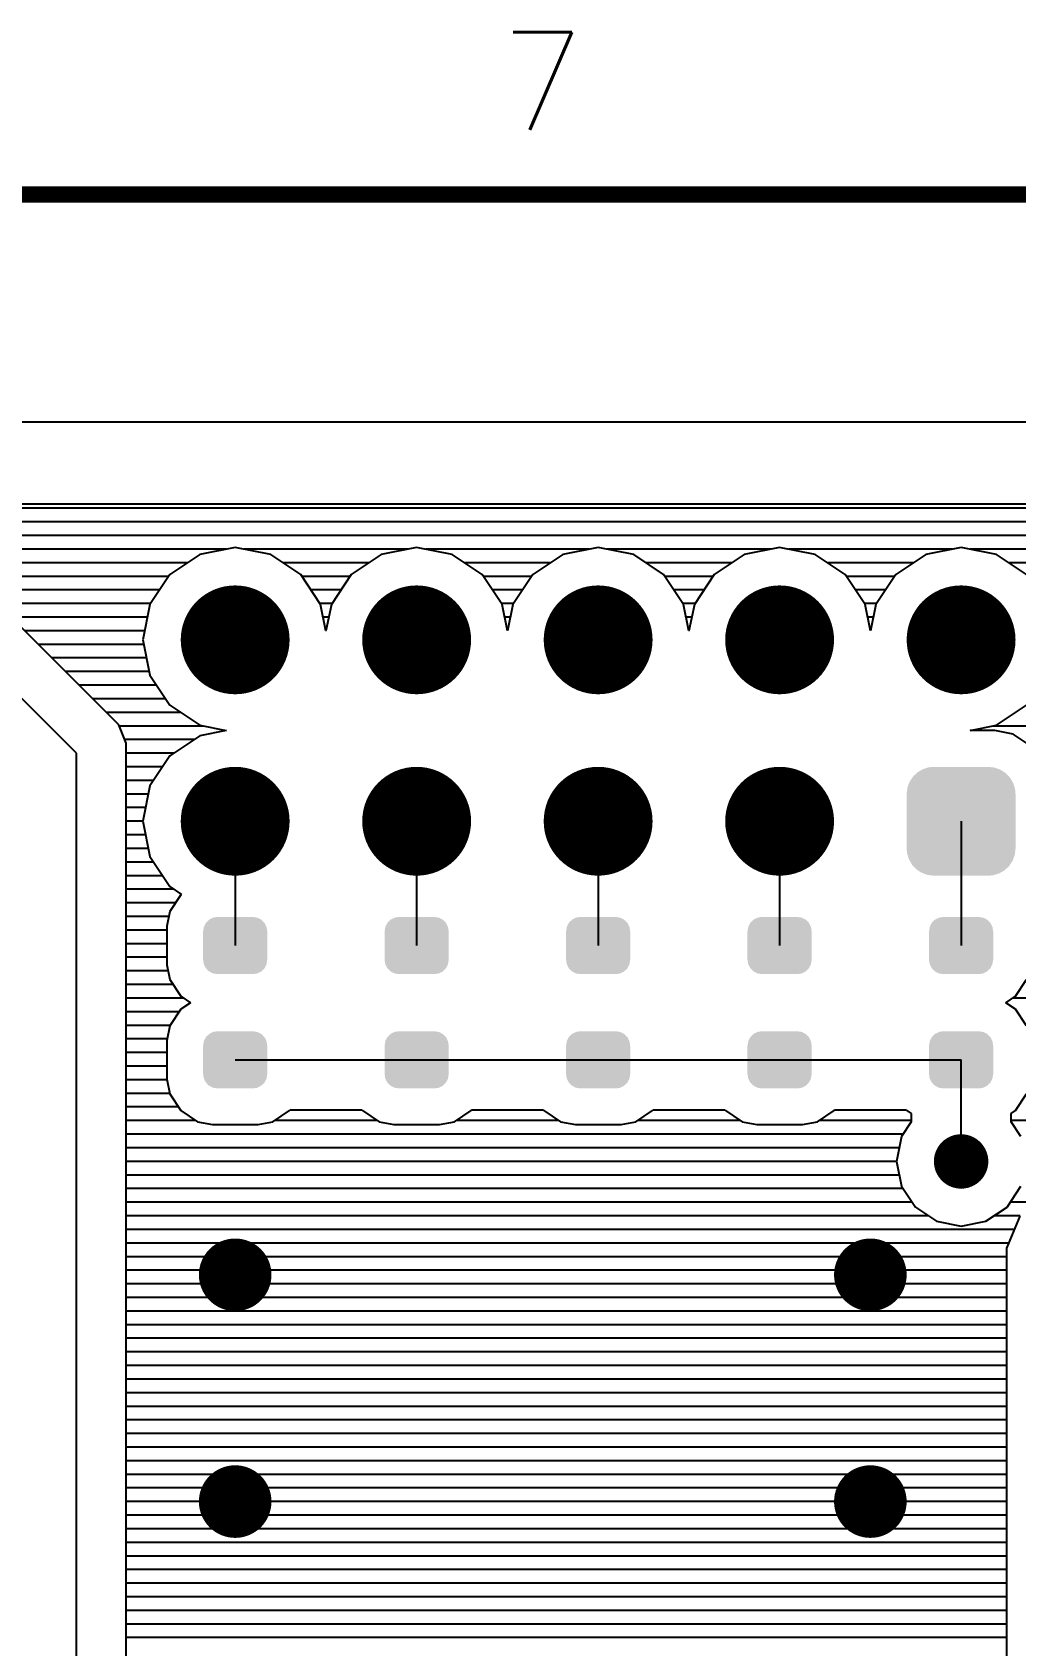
# Model space of a CAD drawing. Extents: x 295 to 953, y 10 to 290.
# Drawn here: x 793.14 to 823.42, y 240.3 to 290 of the extents above; entities that cross this region are included whole.
import ezdxf
from ezdxf.enums import TextEntityAlignment as Align

# ---------------------------------------------------------------- set-up
doc = ezdxf.new("R2010")
doc.units = 0
doc.header["$LTSCALE"] = 5
doc.header["$MEASUREMENT"] = 0
doc.layers.get('0').update_dxf_attribs({"linetype": 'CONTINUOUS', "lineweight": 25})
for name, color, linetype in [('DV-DPO-A6_BOT', 7, 'CONTINUOUS'), ('문자', 4, 'CONTINUOUS'), ('테두리', 3, 'CONTINUOUS')]:
    doc.layers.add(name, color=color, linetype=linetype)
doc.styles.get("Standard").update_dxf_attribs({"font": 'simplex.shx'})

# ---------------------------------------------------------------- blocks, each defined once
blk = doc.blocks.new('C')
at = {"layer": '테두리', "const_width": 0.5}
blk.add_lwpolyline([(15, 285), (15, 15), (405, 15), (405, 285), (15, 285)], dxfattribs=at)
at = {"layer": '문자'}
blk.add_text('7', height=3, dxfattribs=at).set_placement((331.875, 288.5), align=Align.MIDDLE)

msp = doc.modelspace()

# ---------------------------------------------------------------- linework, layer by layer
for points, const_width in [([(800.229, 271.286, -1), (798.553, 271.286, -1)], 1.676), ([(805.817, 271.286, -1), (804.141, 271.286, -1)], 1.676), ([(811.405, 271.286, -1), (809.729, 271.286, -1)], 1.676), ([(816.993, 271.286, -1), (815.317, 271.286, -1)], 1.676), ([(822.581, 271.286, -1), (820.905, 271.286, -1)], 1.676), ([(800.229, 265.698, -1), (798.553, 265.698, -1)], 1.676), ([(805.817, 265.698, -1), (804.141, 265.698, -1)], 1.676), ([(811.405, 265.698, -1), (809.729, 265.698, -1)], 1.676), ([(816.993, 265.698, -1), (815.317, 265.698, -1)], 1.676), ([(822.162, 255.22, -1), (821.324, 255.22, -1)], 0.838), ([(799.95, 251.728, -1), (798.832, 251.728, -1)], 1.118), ([(819.508, 251.728, -1), (818.39, 251.728, -1)], 1.118), ([(799.95, 244.743, -1), (798.832, 244.743, -1)], 1.118), ([(819.508, 244.743, -1), (818.39, 244.743, -1)], 1.118)]:
    msp.add_lwpolyline(points, format="xyb", close=True, dxfattribs=dict(const_width=const_width))
for points in [[(822.704, 267.36), (822.581, 267.374), (820.751, 267.36), (820.905, 267.374)], [(823.393, 266.728), (823.348, 266.874), (820.089, 266.728), (820.142, 266.874)], [(823.348, 266.874), (823.327, 266.91), (820.142, 266.874), (820.154, 266.91)], [(823.327, 266.91), (823.25, 267.041), (820.154, 266.91), (820.24, 267.041)], [(823.25, 267.041), (823.221, 267.071), (820.24, 267.041), (820.26, 267.071)], [(823.221, 267.071), (823.117, 267.181), (820.26, 267.071), (820.374, 267.181)], [(823.117, 267.181), (823.079, 267.205), (820.374, 267.181), (820.4, 267.205)], [(823.079, 267.205), (822.955, 267.286), (820.4, 267.205), (820.538, 267.286)], [(822.955, 267.286), (822.909, 267.303), (820.538, 267.286), (820.566, 267.303)], [(822.909, 267.303), (822.773, 267.352), (820.566, 267.303), (820.725, 267.352)], [(822.773, 267.352), (822.704, 267.36), (820.725, 267.352), (820.751, 267.36)], [(823.419, 266.536), (823.405, 266.689), (820.066, 266.536), (820.084, 266.689)], [(823.419, 264.859), (823.419, 266.536), (820.066, 264.859), (820.066, 266.536)], [(823.405, 266.689), (823.393, 266.728), (820.084, 266.689), (820.089, 266.728)], [(823.401, 264.706), (823.419, 264.859), (820.081, 264.706), (820.066, 264.859)], [(823.397, 264.667), (823.401, 264.706), (820.093, 264.667), (820.081, 264.706)], [(823.344, 264.521), (823.397, 264.667), (820.138, 264.521), (820.093, 264.667)], [(823.331, 264.486), (823.344, 264.521), (820.159, 264.486), (820.138, 264.521)], [(823.246, 264.354), (823.331, 264.486), (820.236, 264.354), (820.159, 264.486)], [(823.226, 264.324), (823.246, 264.354), (820.265, 264.324), (820.236, 264.354)], [(823.111, 264.215), (823.226, 264.324), (820.369, 264.215), (820.265, 264.324)], [(823.086, 264.19), (823.111, 264.215), (820.406, 264.19), (820.369, 264.215)], [(822.948, 264.109), (823.086, 264.19), (820.531, 264.109), (820.406, 264.19)], [(822.919, 264.093), (822.948, 264.109), (820.577, 264.093), (820.531, 264.109)], [(822.761, 264.043), (822.919, 264.093), (820.713, 264.043), (820.577, 264.093)], [(822.735, 264.035), (822.761, 264.043), (820.782, 264.035), (820.713, 264.043)], [(822.581, 264.021), (822.735, 264.035), (820.905, 264.021), (820.782, 264.035)], [(800.377, 262.311), (800.359, 262.435), (798.405, 262.311), (798.425, 262.435)], [(800.359, 262.435), (800.353, 262.449), (798.425, 262.435), (798.427, 262.449)], [(800.353, 262.449), (800.299, 262.561), (798.427, 262.449), (798.485, 262.561)], [(800.299, 262.561), (800.288, 262.573), (798.485, 262.561), (798.491, 262.573)], [(800.288, 262.573), (800.202, 262.662), (798.491, 262.573), (798.582, 262.662)], [(800.202, 262.662), (800.186, 262.67), (798.582, 262.662), (798.591, 262.67)], [(800.186, 262.67), (800.079, 262.727), (798.591, 262.67), (798.708, 262.727)], [(800.079, 262.727), (800.052, 262.731), (798.708, 262.727), (798.717, 262.731)], [(800.052, 262.731), (799.941, 262.75), (798.717, 262.731), (798.84, 262.75)], [(805.965, 262.311), (805.947, 262.435), (803.993, 262.311), (804.013, 262.435)], [(805.947, 262.435), (805.941, 262.449), (804.013, 262.435), (804.015, 262.449)], [(805.941, 262.449), (805.887, 262.561), (804.015, 262.449), (804.073, 262.561)], [(805.887, 262.561), (805.876, 262.573), (804.073, 262.561), (804.079, 262.573)], [(805.876, 262.573), (805.79, 262.662), (804.079, 262.573), (804.17, 262.662)], [(805.79, 262.662), (805.774, 262.67), (804.17, 262.662), (804.179, 262.67)], [(805.774, 262.67), (805.667, 262.727), (804.179, 262.67), (804.296, 262.727)], [(805.667, 262.727), (805.64, 262.731), (804.296, 262.727), (804.305, 262.731)], [(805.64, 262.731), (805.529, 262.75), (804.305, 262.731), (804.428, 262.75)], [(811.553, 262.311), (811.535, 262.435), (809.581, 262.311), (809.601, 262.435)], [(811.535, 262.435), (811.529, 262.449), (809.601, 262.435), (809.603, 262.449)], [(811.529, 262.449), (811.475, 262.561), (809.603, 262.449), (809.661, 262.561)], [(811.475, 262.561), (811.464, 262.573), (809.661, 262.561), (809.667, 262.573)], [(811.464, 262.573), (811.378, 262.662), (809.667, 262.573), (809.758, 262.662)], [(811.378, 262.662), (811.362, 262.67), (809.758, 262.662), (809.767, 262.67)], [(811.362, 262.67), (811.255, 262.727), (809.767, 262.67), (809.884, 262.727)], [(811.255, 262.727), (811.228, 262.731), (809.884, 262.727), (809.893, 262.731)], [(811.228, 262.731), (811.117, 262.75), (809.893, 262.731), (810.016, 262.75)], [(817.141, 262.311), (817.123, 262.435), (815.169, 262.311), (815.189, 262.435)], [(817.123, 262.435), (817.117, 262.449), (815.189, 262.435), (815.191, 262.449)], [(817.117, 262.449), (817.063, 262.561), (815.191, 262.449), (815.249, 262.561)], [(817.063, 262.561), (817.052, 262.573), (815.249, 262.561), (815.255, 262.573)], [(817.052, 262.573), (816.966, 262.662), (815.255, 262.573), (815.346, 262.662)], [(816.966, 262.662), (816.95, 262.67), (815.346, 262.662), (815.355, 262.67)], [(816.95, 262.67), (816.843, 262.727), (815.355, 262.67), (815.472, 262.727)], [(816.843, 262.727), (816.816, 262.731), (815.472, 262.727), (815.481, 262.731)], [(816.816, 262.731), (816.705, 262.75), (815.481, 262.731), (815.604, 262.75)], [(822.729, 262.311), (822.711, 262.435), (820.757, 262.311), (820.777, 262.435)], [(822.711, 262.435), (822.705, 262.449), (820.777, 262.435), (820.779, 262.449)], [(822.705, 262.449), (822.651, 262.561), (820.779, 262.449), (820.837, 262.561)], [(822.651, 262.561), (822.64, 262.573), (820.837, 262.561), (820.843, 262.573)], [(822.64, 262.573), (822.554, 262.662), (820.843, 262.573), (820.934, 262.662)], [(822.554, 262.662), (822.538, 262.67), (820.934, 262.662), (820.943, 262.67)], [(822.538, 262.67), (822.431, 262.727), (820.943, 262.67), (821.06, 262.727)], [(822.431, 262.727), (822.404, 262.731), (821.06, 262.727), (821.069, 262.731)], [(822.404, 262.731), (822.293, 262.75), (821.069, 262.731), (821.192, 262.75)], [(800.38, 261.428), (800.38, 262.311), (798.402, 261.428), (798.402, 262.311)], [(805.968, 261.428), (805.968, 262.311), (803.99, 261.428), (803.99, 262.311)], [(811.556, 261.428), (811.556, 262.311), (809.578, 261.428), (809.578, 262.311)], [(817.144, 261.428), (817.144, 262.311), (815.166, 261.428), (815.166, 262.311)], [(822.732, 261.428), (822.732, 262.311), (820.754, 261.428), (820.754, 262.311)], [(800.357, 261.305), (800.377, 261.428), (798.422, 261.305), (798.405, 261.428)], [(805.945, 261.305), (805.965, 261.428), (804.01, 261.305), (803.993, 261.428)], [(811.533, 261.305), (811.553, 261.428), (809.598, 261.305), (809.581, 261.428)], [(817.121, 261.305), (817.141, 261.428), (815.186, 261.305), (815.169, 261.428)], [(822.709, 261.305), (822.729, 261.428), (820.774, 261.305), (820.757, 261.428)], [(800.355, 261.291), (800.357, 261.305), (798.429, 261.291), (798.422, 261.305)], [(800.297, 261.179), (800.355, 261.291), (798.483, 261.179), (798.429, 261.291)], [(800.291, 261.167), (800.297, 261.179), (798.494, 261.167), (798.483, 261.179)], [(800.199, 261.078), (800.291, 261.167), (798.579, 261.078), (798.494, 261.167)], [(800.191, 261.069), (800.199, 261.078), (798.596, 261.069), (798.579, 261.078)], [(800.074, 261.013), (800.191, 261.069), (798.703, 261.013), (798.596, 261.069)], [(800.065, 261.008), (800.074, 261.013), (798.729, 261.008), (798.703, 261.013)], [(799.941, 260.99), (800.065, 261.008), (798.84, 260.99), (798.729, 261.008)], [(805.943, 261.291), (805.945, 261.305), (804.017, 261.291), (804.01, 261.305)], [(805.885, 261.179), (805.943, 261.291), (804.071, 261.179), (804.017, 261.291)], [(805.879, 261.167), (805.885, 261.179), (804.082, 261.167), (804.071, 261.179)], [(805.787, 261.078), (805.879, 261.167), (804.167, 261.078), (804.082, 261.167)], [(805.779, 261.069), (805.787, 261.078), (804.184, 261.069), (804.167, 261.078)], [(805.662, 261.013), (805.779, 261.069), (804.291, 261.013), (804.184, 261.069)], [(805.653, 261.008), (805.662, 261.013), (804.317, 261.008), (804.291, 261.013)], [(805.529, 260.99), (805.653, 261.008), (804.428, 260.99), (804.317, 261.008)], [(811.531, 261.291), (811.533, 261.305), (809.605, 261.291), (809.598, 261.305)], [(811.473, 261.179), (811.531, 261.291), (809.659, 261.179), (809.605, 261.291)], [(811.467, 261.167), (811.473, 261.179), (809.67, 261.167), (809.659, 261.179)], [(811.375, 261.078), (811.467, 261.167), (809.755, 261.078), (809.67, 261.167)], [(811.367, 261.069), (811.375, 261.078), (809.772, 261.069), (809.755, 261.078)], [(811.25, 261.013), (811.367, 261.069), (809.879, 261.013), (809.772, 261.069)], [(811.241, 261.008), (811.25, 261.013), (809.905, 261.008), (809.879, 261.013)], [(811.117, 260.99), (811.241, 261.008), (810.016, 260.99), (809.905, 261.008)], [(817.119, 261.291), (817.121, 261.305), (815.193, 261.291), (815.186, 261.305)], [(817.061, 261.179), (817.119, 261.291), (815.247, 261.179), (815.193, 261.291)], [(817.055, 261.167), (817.061, 261.179), (815.258, 261.167), (815.247, 261.179)], [(816.963, 261.078), (817.055, 261.167), (815.343, 261.078), (815.258, 261.167)], [(816.955, 261.069), (816.963, 261.078), (815.36, 261.069), (815.343, 261.078)], [(816.838, 261.013), (816.955, 261.069), (815.467, 261.013), (815.36, 261.069)], [(816.829, 261.008), (816.838, 261.013), (815.493, 261.008), (815.467, 261.013)], [(816.705, 260.99), (816.829, 261.008), (815.604, 260.99), (815.493, 261.008)], [(822.707, 261.291), (822.709, 261.305), (820.781, 261.291), (820.774, 261.305)], [(822.649, 261.179), (822.707, 261.291), (820.835, 261.179), (820.781, 261.291)], [(822.643, 261.167), (822.649, 261.179), (820.846, 261.167), (820.835, 261.179)], [(822.551, 261.078), (822.643, 261.167), (820.931, 261.078), (820.846, 261.167)], [(822.543, 261.069), (822.551, 261.078), (820.948, 261.069), (820.931, 261.078)], [(822.426, 261.013), (822.543, 261.069), (821.055, 261.013), (820.948, 261.069)], [(822.417, 261.008), (822.426, 261.013), (821.081, 261.008), (821.055, 261.013)], [(822.293, 260.99), (822.417, 261.008), (821.192, 260.99), (821.081, 261.008)], [(800.359, 258.915), (800.353, 258.929), (798.425, 258.915), (798.427, 258.929)], [(800.353, 258.929), (800.299, 259.041), (798.427, 258.929), (798.485, 259.041)], [(800.299, 259.041), (800.288, 259.053), (798.485, 259.041), (798.491, 259.053)], [(800.288, 259.053), (800.202, 259.141), (798.491, 259.053), (798.582, 259.141)], [(800.202, 259.141), (800.186, 259.15), (798.582, 259.141), (798.591, 259.15)], [(800.186, 259.15), (800.079, 259.206), (798.591, 259.15), (798.708, 259.206)], [(800.079, 259.206), (800.052, 259.211), (798.708, 259.206), (798.717, 259.211)], [(800.052, 259.211), (799.941, 259.229), (798.717, 259.211), (798.84, 259.229)], [(805.947, 258.915), (805.941, 258.929), (804.013, 258.915), (804.015, 258.929)], [(805.941, 258.929), (805.887, 259.041), (804.015, 258.929), (804.073, 259.041)], [(805.887, 259.041), (805.876, 259.053), (804.073, 259.041), (804.079, 259.053)], [(805.876, 259.053), (805.79, 259.141), (804.079, 259.053), (804.17, 259.141)], [(805.79, 259.141), (805.774, 259.15), (804.17, 259.141), (804.179, 259.15)], [(805.774, 259.15), (805.667, 259.206), (804.179, 259.15), (804.296, 259.206)], [(805.667, 259.206), (805.64, 259.211), (804.296, 259.206), (804.305, 259.211)], [(805.64, 259.211), (805.529, 259.229), (804.305, 259.211), (804.428, 259.229)], [(811.535, 258.915), (811.529, 258.929), (809.601, 258.915), (809.603, 258.929)], [(811.529, 258.929), (811.475, 259.041), (809.603, 258.929), (809.661, 259.041)], [(811.475, 259.041), (811.464, 259.053), (809.661, 259.041), (809.667, 259.053)], [(811.464, 259.053), (811.378, 259.141), (809.667, 259.053), (809.758, 259.141)], [(811.378, 259.141), (811.362, 259.15), (809.758, 259.141), (809.767, 259.15)], [(811.362, 259.15), (811.255, 259.206), (809.767, 259.15), (809.884, 259.206)], [(811.255, 259.206), (811.228, 259.211), (809.884, 259.206), (809.893, 259.211)], [(811.228, 259.211), (811.117, 259.229), (809.893, 259.211), (810.016, 259.229)], [(817.123, 258.915), (817.117, 258.929), (815.189, 258.915), (815.191, 258.929)], [(817.117, 258.929), (817.063, 259.041), (815.191, 258.929), (815.249, 259.041)], [(817.063, 259.041), (817.052, 259.053), (815.249, 259.041), (815.255, 259.053)], [(817.052, 259.053), (816.966, 259.141), (815.255, 259.053), (815.346, 259.141)], [(816.966, 259.141), (816.95, 259.15), (815.346, 259.141), (815.355, 259.15)], [(816.95, 259.15), (816.843, 259.206), (815.355, 259.15), (815.472, 259.206)], [(816.843, 259.206), (816.816, 259.211), (815.472, 259.206), (815.481, 259.211)], [(816.816, 259.211), (816.705, 259.229), (815.481, 259.211), (815.604, 259.229)], [(822.711, 258.915), (822.705, 258.929), (820.777, 258.915), (820.779, 258.929)], [(822.705, 258.929), (822.651, 259.041), (820.779, 258.929), (820.837, 259.041)], [(822.651, 259.041), (822.64, 259.053), (820.837, 259.041), (820.843, 259.053)], [(822.64, 259.053), (822.554, 259.141), (820.843, 259.053), (820.934, 259.141)], [(822.554, 259.141), (822.538, 259.15), (820.934, 259.141), (820.943, 259.15)], [(822.538, 259.15), (822.431, 259.206), (820.943, 259.15), (821.06, 259.206)], [(822.431, 259.206), (822.404, 259.211), (821.06, 259.206), (821.069, 259.211)], [(822.404, 259.211), (822.293, 259.229), (821.069, 259.211), (821.192, 259.229)], [(800.38, 257.908), (800.38, 258.791), (798.402, 257.908), (798.402, 258.791)], [(800.377, 258.791), (800.359, 258.915), (798.405, 258.791), (798.425, 258.915)], [(805.968, 257.908), (805.968, 258.791), (803.99, 257.908), (803.99, 258.791)], [(805.965, 258.791), (805.947, 258.915), (803.993, 258.791), (804.013, 258.915)], [(811.556, 257.908), (811.556, 258.791), (809.578, 257.908), (809.578, 258.791)], [(811.553, 258.791), (811.535, 258.915), (809.581, 258.791), (809.601, 258.915)], [(817.144, 257.908), (817.144, 258.791), (815.166, 257.908), (815.166, 258.791)], [(817.141, 258.791), (817.123, 258.915), (815.169, 258.791), (815.189, 258.915)], [(822.732, 257.908), (822.732, 258.791), (820.754, 257.908), (820.754, 258.791)], [(822.729, 258.791), (822.711, 258.915), (820.757, 258.791), (820.777, 258.915)], [(800.357, 257.784), (800.377, 257.908), (798.422, 257.784), (798.405, 257.908)], [(800.355, 257.77), (800.357, 257.784), (798.429, 257.77), (798.422, 257.784)], [(800.297, 257.658), (800.355, 257.77), (798.483, 257.658), (798.429, 257.77)], [(800.291, 257.646), (800.297, 257.658), (798.494, 257.646), (798.483, 257.658)], [(800.199, 257.558), (800.291, 257.646), (798.579, 257.558), (798.494, 257.646)], [(800.191, 257.549), (800.199, 257.558), (798.596, 257.549), (798.579, 257.558)], [(800.074, 257.492), (800.191, 257.549), (798.703, 257.492), (798.596, 257.549)], [(800.065, 257.488), (800.074, 257.492), (798.729, 257.488), (798.703, 257.492)], [(799.941, 257.469), (800.065, 257.488), (798.84, 257.469), (798.729, 257.488)], [(805.945, 257.784), (805.965, 257.908), (804.01, 257.784), (803.993, 257.908)], [(805.943, 257.77), (805.945, 257.784), (804.017, 257.77), (804.01, 257.784)], [(805.885, 257.658), (805.943, 257.77), (804.071, 257.658), (804.017, 257.77)], [(805.879, 257.646), (805.885, 257.658), (804.082, 257.646), (804.071, 257.658)], [(805.787, 257.558), (805.879, 257.646), (804.167, 257.558), (804.082, 257.646)], [(805.779, 257.549), (805.787, 257.558), (804.184, 257.549), (804.167, 257.558)], [(805.662, 257.492), (805.779, 257.549), (804.291, 257.492), (804.184, 257.549)], [(805.653, 257.488), (805.662, 257.492), (804.317, 257.488), (804.291, 257.492)], [(805.529, 257.469), (805.653, 257.488), (804.428, 257.469), (804.317, 257.488)], [(811.533, 257.784), (811.553, 257.908), (809.598, 257.784), (809.581, 257.908)], [(811.531, 257.77), (811.533, 257.784), (809.605, 257.77), (809.598, 257.784)], [(811.473, 257.658), (811.531, 257.77), (809.659, 257.658), (809.605, 257.77)], [(811.467, 257.646), (811.473, 257.658), (809.67, 257.646), (809.659, 257.658)], [(811.375, 257.558), (811.467, 257.646), (809.755, 257.558), (809.67, 257.646)], [(811.367, 257.549), (811.375, 257.558), (809.772, 257.549), (809.755, 257.558)], [(811.25, 257.492), (811.367, 257.549), (809.879, 257.492), (809.772, 257.549)], [(811.241, 257.488), (811.25, 257.492), (809.905, 257.488), (809.879, 257.492)], [(811.117, 257.469), (811.241, 257.488), (810.016, 257.469), (809.905, 257.488)], [(817.121, 257.784), (817.141, 257.908), (815.186, 257.784), (815.169, 257.908)], [(817.119, 257.77), (817.121, 257.784), (815.193, 257.77), (815.186, 257.784)], [(817.061, 257.658), (817.119, 257.77), (815.247, 257.658), (815.193, 257.77)], [(817.055, 257.646), (817.061, 257.658), (815.258, 257.646), (815.247, 257.658)], [(816.963, 257.558), (817.055, 257.646), (815.343, 257.558), (815.258, 257.646)], [(816.955, 257.549), (816.963, 257.558), (815.36, 257.549), (815.343, 257.558)], [(816.838, 257.492), (816.955, 257.549), (815.467, 257.492), (815.36, 257.549)], [(816.829, 257.488), (816.838, 257.492), (815.493, 257.488), (815.467, 257.492)], [(816.705, 257.469), (816.829, 257.488), (815.604, 257.469), (815.493, 257.488)], [(822.709, 257.784), (822.729, 257.908), (820.774, 257.784), (820.757, 257.908)], [(822.707, 257.77), (822.709, 257.784), (820.781, 257.77), (820.774, 257.784)], [(822.649, 257.658), (822.707, 257.77), (820.835, 257.658), (820.781, 257.77)], [(822.643, 257.646), (822.649, 257.658), (820.846, 257.646), (820.835, 257.658)], [(822.551, 257.558), (822.643, 257.646), (820.931, 257.558), (820.846, 257.646)], [(822.543, 257.549), (822.551, 257.558), (820.948, 257.549), (820.931, 257.558)], [(822.426, 257.492), (822.543, 257.549), (821.055, 257.492), (820.948, 257.549)], [(822.417, 257.488), (822.426, 257.492), (821.081, 257.488), (821.055, 257.492)], [(822.293, 257.469), (822.417, 257.488), (821.192, 257.469), (821.081, 257.488)]]:
    msp.add_solid(points)
at = {"layer": 'DV-DPO-A6_BOT'}
for p, q in [((529.077, 277.997), (845.877, 277.997)), ((845.252, 275.337), (760.521, 275.337)), ((760.856, 275.477), (844.916, 275.477)), ((846.051, 274.918), (759.722, 274.918)), ((846.47, 274.499), (759.303, 274.499)), ((799.117, 274.08), (788.494, 274.08)), ((798.301, 273.918), (797.379, 273.303)), ((799.391, 274.135), (798.301, 273.918)), ((800.486, 273.918), (799.391, 274.135)), ((804.705, 274.08), (799.67, 274.08)), ((801.408, 273.303), (800.486, 273.918)), ((803.889, 273.918), (802.967, 273.303)), ((804.979, 274.135), (803.889, 273.918)), ((806.074, 273.918), (804.979, 274.135)), ((810.293, 274.08), (805.258, 274.08)), ((806.996, 273.303), (806.074, 273.918)), ((809.477, 273.918), (808.555, 273.303)), ((810.567, 274.135), (809.477, 273.918)), ((811.662, 273.918), (810.567, 274.135)), ((815.881, 274.08), (810.846, 274.08)), ((812.584, 273.303), (811.662, 273.918)), ((815.065, 273.918), (814.143, 273.303)), ((816.155, 274.135), (815.065, 273.918)), ((817.25, 273.918), (816.155, 274.135)), ((821.469, 274.08), (816.434, 274.08)), ((818.172, 273.303), (817.25, 273.918)), ((820.653, 273.918), (819.731, 273.303)), ((821.743, 274.135), (820.653, 273.918)), ((822.838, 273.918), (821.743, 274.135)), ((846.889, 274.08), (822.022, 274.08)), ((823.76, 273.303), (822.838, 273.918)), ((797.921, 273.661), (789.69, 273.661)), ((803.509, 273.661), (800.866, 273.661)), ((809.097, 273.661), (806.454, 273.661)), ((814.685, 273.661), (812.042, 273.661)), ((820.273, 273.661), (817.63, 273.661)), ((847.308, 273.661), (823.218, 273.661)), ((797.34, 273.241), (790.271, 273.241)), ((797.379, 273.303), (796.765, 272.375)), ((802.023, 272.375), (801.408, 273.303)), ((802.928, 273.241), (801.447, 273.241)), ((802.967, 273.303), (802.353, 272.375)), ((807.611, 272.375), (806.996, 273.303)), ((808.516, 273.241), (807.035, 273.241)), ((808.555, 273.303), (807.941, 272.375)), ((813.199, 272.375), (812.584, 273.303)), ((814.104, 273.241), (812.623, 273.241)), ((814.143, 273.303), (813.529, 272.375)), ((818.787, 272.375), (818.172, 273.303)), ((819.692, 273.241), (818.211, 273.241)), ((819.731, 273.303), (819.117, 272.375)), ((797.061, 272.822), (790.551, 272.822)), ((796.781, 272.403), (792.065, 272.403)), ((796.765, 272.375), (796.547, 271.286)), ((802.649, 272.822), (801.727, 272.822)), ((802.369, 272.403), (802.006, 272.403)), ((802.185, 271.565), (802.023, 272.375)), ((802.353, 272.375), (802.185, 271.565)), ((808.237, 272.822), (807.315, 272.822)), ((807.957, 272.403), (807.594, 272.403)), ((807.773, 271.565), (807.611, 272.375)), ((807.941, 272.375), (807.773, 271.565)), ((813.825, 272.822), (812.903, 272.822)), ((813.545, 272.403), (813.182, 272.403)), ((813.361, 271.565), (813.199, 272.375)), ((813.529, 272.375), (813.361, 271.565)), ((819.413, 272.822), (818.491, 272.822)), ((819.133, 272.403), (818.77, 272.403)), ((818.949, 271.565), (818.787, 272.375)), ((819.117, 272.375), (818.949, 271.565)), ((795.373, 269.095), (792.316, 272.157)), ((796.686, 271.984), (792.484, 271.984)), ((802.274, 271.984), (802.101, 271.984)), ((807.862, 271.984), (807.689, 271.984)), ((813.45, 271.984), (813.277, 271.984)), ((819.038, 271.984), (818.865, 271.984)), ((796.602, 271.565), (792.903, 271.565)), ((802.19, 271.565), (802.185, 271.565)), ((807.778, 271.565), (807.773, 271.565)), ((813.366, 271.565), (813.361, 271.565)), ((818.954, 271.565), (818.949, 271.565)), ((794.501, 267.793), (791.009, 271.286)), ((796.575, 271.146), (793.322, 271.146)), ((796.547, 271.286), (796.765, 270.196)), ((796.658, 270.727), (793.741, 270.727)), ((796.742, 270.308), (794.161, 270.308)), ((796.966, 269.889), (794.58, 269.889)), ((796.765, 270.196), (797.379, 269.274)), ((797.245, 269.47), (794.999, 269.47)), ((795.809, 268.665), (795.373, 269.095)), ((797.709, 269.05), (795.418, 269.05)), ((797.379, 269.274), (798.301, 268.654)), ((822.838, 268.654), (823.76, 269.274)), ((796.038, 268.1), (795.809, 268.665)), ((798.419, 268.631), (795.82, 268.631)), ((798.301, 268.654), (799.117, 268.492)), ((799.117, 268.492), (798.301, 268.33)), ((822.022, 268.492), (822.838, 268.654)), ((822.777, 268.492), (822.022, 268.492)), ((849.683, 268.631), (822.721, 268.631)), ((823.347, 268.38), (822.777, 268.492)), ((823.995, 267.95), (823.347, 268.38)), ((798.128, 268.212), (795.993, 268.212)), ((796.038, 267.491), (796.038, 268.1)), ((798.301, 268.33), (797.379, 267.715)), ((794.501, 220.105), (794.501, 267.793)), ((797.502, 267.793), (796.038, 267.793)), ((796.038, 222.983), (796.038, 267.491)), ((797.156, 267.374), (796.038, 267.374)), ((797.379, 267.715), (796.765, 266.787)), ((796.871, 266.955), (796.038, 266.955)), ((796.714, 266.536), (796.038, 266.536)), ((796.765, 266.787), (796.547, 265.698)), ((796.63, 266.117), (796.038, 266.117)), ((796.547, 265.698), (796.038, 265.698)), ((796.547, 265.698), (796.765, 264.608)), ((799.391, 265.698), (799.391, 261.87)), ((804.979, 265.698), (804.979, 261.87)), ((810.567, 265.698), (810.567, 261.87)), ((816.155, 265.698), (816.155, 261.87)), ((821.743, 265.698), (821.743, 261.87)), ((796.63, 265.279), (796.038, 265.279)), ((796.714, 264.859), (796.038, 264.859)), ((796.871, 264.44), (796.038, 264.44)), ((796.765, 264.608), (797.379, 263.686)), ((797.156, 264.021), (796.038, 264.021)), ((797.502, 263.602), (796.038, 263.602)), ((797.379, 263.686), (797.737, 263.446)), ((797.72, 263.434), (797.379, 262.92)), ((797.737, 263.446), (797.72, 263.434)), ((797.552, 263.183), (796.038, 263.183)), ((797.379, 262.92), (797.284, 262.462)), ((797.346, 262.764), (796.038, 262.764)), ((797.284, 262.462), (797.284, 261.277)), ((797.284, 262.345), (796.038, 262.345)), ((797.284, 261.926), (796.038, 261.926)), ((797.284, 261.507), (796.038, 261.507)), ((797.323, 261.088), (796.038, 261.088)), ((797.284, 261.277), (797.379, 260.825)), ((797.48, 260.668), (796.038, 260.668)), ((797.379, 260.825), (797.72, 260.311)), ((823.419, 260.311), (823.76, 260.825)), ((797.804, 260.249), (796.038, 260.249)), ((797.72, 259.914), (797.379, 259.4)), ((797.72, 260.311), (798.016, 260.11)), ((798.016, 260.11), (797.72, 259.914)), ((823.123, 260.11), (823.419, 260.311)), ((823.419, 259.914), (823.123, 260.11)), ((849.504, 260.249), (823.335, 260.249)), ((823.76, 259.4), (823.419, 259.914)), ((797.664, 259.83), (796.038, 259.83)), ((797.385, 259.411), (796.038, 259.411)), ((797.295, 258.992), (796.038, 258.992)), ((797.379, 259.4), (797.284, 258.947)), ((797.284, 258.947), (797.284, 257.757)), ((797.284, 258.573), (796.038, 258.573)), ((797.284, 258.154), (796.038, 258.154)), ((799.391, 258.349), (804.979, 258.349)), ((804.979, 258.349), (810.567, 258.349)), ((810.567, 258.349), (816.155, 258.349)), ((816.155, 258.349), (821.743, 258.349)), ((821.743, 255.22), (821.743, 258.349)), ((797.29, 257.735), (796.038, 257.735)), ((797.284, 257.757), (797.379, 257.304)), ((797.374, 257.316), (796.038, 257.316)), ((797.379, 257.304), (797.72, 256.79)), ((823.419, 256.79), (823.76, 257.304)), ((797.647, 256.897), (796.038, 256.897)), ((798.184, 256.477), (796.038, 256.477)), ((797.72, 256.79), (798.234, 256.444)), ((798.234, 256.444), (798.692, 256.354)), ((800.095, 256.354), (800.553, 256.444)), ((800.553, 256.444), (801.067, 256.79)), ((803.772, 256.477), (800.603, 256.477)), ((801.067, 256.79), (801.084, 256.813)), ((801.084, 256.813), (803.291, 256.813)), ((803.291, 256.813), (803.308, 256.79)), ((803.308, 256.79), (803.822, 256.444)), ((803.822, 256.444), (804.28, 256.354)), ((805.683, 256.354), (806.141, 256.444)), ((806.141, 256.444), (806.655, 256.79)), ((809.36, 256.477), (806.191, 256.477)), ((806.655, 256.79), (806.672, 256.813)), ((806.672, 256.813), (808.879, 256.813)), ((808.879, 256.813), (808.896, 256.79)), ((808.896, 256.79), (809.41, 256.444)), ((809.41, 256.444), (809.868, 256.354)), ((811.271, 256.354), (811.729, 256.444)), ((811.729, 256.444), (812.243, 256.79)), ((814.948, 256.477), (811.779, 256.477)), ((812.243, 256.79), (812.26, 256.813)), ((812.26, 256.813), (814.467, 256.813)), ((814.467, 256.813), (814.484, 256.79)), ((814.484, 256.79), (814.998, 256.444)), ((814.998, 256.444), (815.456, 256.354)), ((816.859, 256.354), (817.317, 256.444)), ((817.317, 256.444), (817.831, 256.79)), ((820.206, 256.477), (817.367, 256.477)), ((817.831, 256.79), (817.848, 256.813)), ((817.848, 256.813), (820.055, 256.813)), ((820.206, 256.444), (819.904, 255.986)), ((820.055, 256.813), (820.072, 256.79)), ((820.072, 256.79), (820.206, 256.695)), ((820.206, 256.695), (820.206, 256.444)), ((823.28, 256.695), (823.419, 256.79)), ((823.28, 256.444), (823.28, 256.695)), ((826.498, 256.477), (823.28, 256.477)), ((823.587, 255.986), (823.28, 256.444)), ((819.955, 256.058), (796.038, 256.058)), ((798.692, 256.354), (800.095, 256.354)), ((804.28, 256.354), (805.683, 256.354)), ((809.868, 256.354), (811.271, 256.354)), ((815.456, 256.354), (816.859, 256.354)), ((819.904, 255.986), (819.754, 255.22)), ((819.837, 255.639), (796.038, 255.639)), ((819.754, 255.22), (796.038, 255.22)), ((819.754, 255.22), (819.904, 254.46)), ((819.837, 254.801), (796.038, 254.801)), ((819.904, 254.46), (820.335, 253.812)), ((823.157, 253.812), (823.587, 254.46)), ((819.955, 254.382), (796.038, 254.382)), ((820.234, 253.963), (796.038, 253.963)), ((823.984, 253.963), (823.257, 253.963)), ((820.737, 253.544), (796.038, 253.544)), ((820.335, 253.812), (820.983, 253.382)), ((822.508, 253.382), (823.157, 253.812)), ((823.565, 253.544), (822.754, 253.544)), ((823.553, 253.538), (823.145, 252.549)), ((823.38, 253.125), (796.038, 253.125)), ((820.983, 253.382), (821.743, 253.225)), ((821.743, 253.225), (822.508, 253.382)), ((823.207, 252.706), (796.038, 252.706)), ((823.145, 252.549), (823.14, 248.934)), ((823.145, 252.286), (796.038, 252.286)), ((823.145, 251.867), (796.038, 251.867)), ((823.145, 251.448), (796.038, 251.448)), ((823.145, 251.029), (796.038, 251.029)), ((823.145, 250.61), (796.038, 250.61)), ((823.145, 250.191), (796.038, 250.191)), ((823.145, 249.772), (796.038, 249.772)), ((823.145, 249.353), (796.038, 249.353)), ((823.14, 248.934), (796.038, 248.934)), ((823.14, 248.515), (796.038, 248.515)), ((823.14, 248.934), (823.14, 234.964)), ((823.14, 248.095), (796.038, 248.095)), ((823.14, 247.676), (796.038, 247.676)), ((823.14, 247.257), (796.038, 247.257)), ((823.14, 246.838), (796.038, 246.838)), ((823.14, 246.419), (796.038, 246.419)), ((823.14, 246), (796.038, 246)), ((823.14, 245.581), (796.038, 245.581)), ((823.14, 245.162), (796.038, 245.162)), ((823.14, 244.743), (796.038, 244.743)), ((823.14, 244.324), (796.038, 244.324)), ((823.14, 243.904), (796.038, 243.904)), ((823.14, 243.485), (796.038, 243.485)), ((823.14, 243.066), (796.038, 243.066)), ((823.14, 242.647), (796.038, 242.647)), ((823.14, 242.228), (796.038, 242.228)), ((823.14, 241.809), (796.038, 241.809)), ((823.14, 241.39), (796.038, 241.39)), ((823.14, 240.971), (796.038, 240.971)), ((823.14, 240.552), (796.038, 240.552))]:
    msp.add_line(p, q, dxfattribs=at)

# ---------------------------------------------------------------- block references
msp.add_blockref('C', (476.978, 0))

doc.saveas('drawing.dxf')
